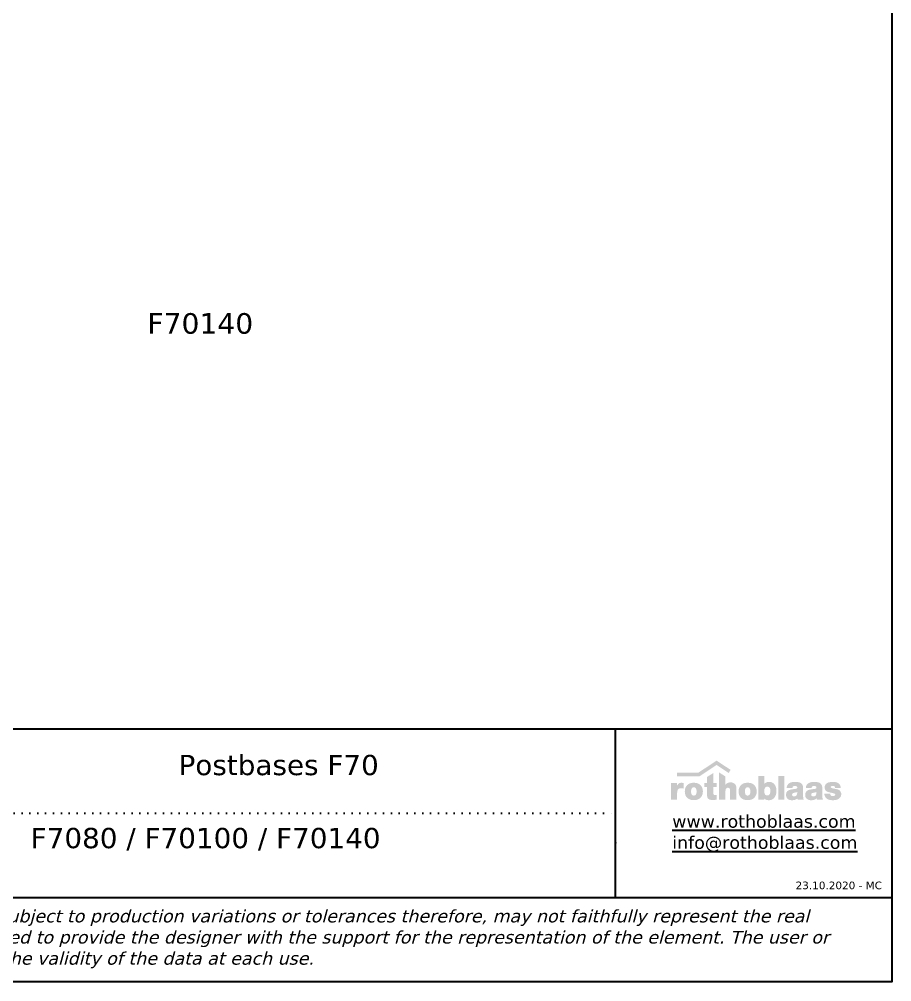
# Model space of a CAD drawing. Header units: millimetres. Extents: x 111849 to 113968, y -11137 to -9484.
# Drawn here: x 113623.6 to 113967.8, y -10282.5 to -9903 of the extents above; entities that cross this region are included whole.
import ezdxf

# ---------------------------------------------------------------- set-up
doc = ezdxf.new("R2010")
doc.units = ezdxf.units.MM
doc.linetypes.add('ACAD_ISO07W100', pattern=[3, 0, -3])
doc.layers.add('_RB_text', color=7, linetype='Continuous')
doc.styles.add('textstyle11', font='')
doc.styles.add('textstyle14', font='')
doc.styles.add('textstyle15', font='')
doc.styles.add('textstyle16', font='')
doc.styles.add('textstyle17', font='')
doc.styles.add('textstyle20', font='')
doc.styles.get('textstyle11').set_extended_font_data('Verdana')
doc.styles.get('textstyle14').set_extended_font_data('Verdana')
doc.styles.get('textstyle15').set_extended_font_data('Verdana')
doc.styles.get('textstyle16').set_extended_font_data('Verdana')
doc.styles.get('textstyle17').set_extended_font_data('Verdana')
doc.styles.get('textstyle20').set_extended_font_data('Verdana')

# ---------------------------------------------------------------- blocks, each defined once
blk = doc.blocks.new('rothoblaas')
h = blk.add_hatch(color=256)
h.paths.add_polyline_path([(275, 250), (274, 249), (273, 248), (272, 247), (272, 246), (271, 245), (270, 244), (269, 243), (269, 242), (268, 241), (267, 240), (266, 239), (266, 238), (265, 237), (264, 235), (264, 234), (263, 233), (262, 230), (262, 260), (198, 260), (198, 260), (198, 85), (198, 85), (264, 85), (264, 85), (264, 156), (264, 160), (265, 164), (265, 168), (266, 172), (266, 175), (267, 179), (268, 183), (270, 187), (272, 191), (274, 194), (277, 197), (280, 200), (283, 202), (286, 203), (290, 205), (294, 206), (298, 207), (302, 207), (305, 207), (308, 207), (312, 207), (315, 206), (319, 206), (322, 205), (325, 204), (328, 204), (331, 203), (331, 202), (331, 261), (331, 261), (330, 261), (330, 262), (329, 262), (329, 262), (329, 262), (328, 262), (328, 262), (327, 262), (327, 262), (327, 262), (326, 262), (326, 262), (326, 263), (325, 263), (325, 263), (324, 263), (324, 263), (324, 263), (323, 263), (323, 263), (322, 263), (322, 263), (322, 263), (321, 263), (321, 263), (320, 263), (320, 263), (320, 263), (319, 264), (319, 264), (318, 264), (318, 264), (318, 264), (317, 264), (317, 264), (316, 264), (316, 264), (316, 264), (315, 264), (315, 264), (314, 264), (314, 264), (314, 264), (313, 264), (313, 264), (312, 264), (312, 264), (312, 264), (311, 264), (309, 264), (308, 264), (307, 264), (305, 264), (304, 264), (302, 263), (301, 263), (300, 263), (299, 263), (297, 262), (296, 262), (295, 262), (294, 261), (293, 261), (291, 261), (290, 260), (289, 260), (288, 259), (287, 259), (286, 258), (285, 258), (284, 257), (283, 256), (282, 256), (281, 255), (280, 254), (279, 254), (278, 253), (278, 252), (277, 251), (276, 251)], flags=0)
h.paths.add_polyline_path([(485, 256), (482, 257), (479, 258), (476, 259), (473, 260), (470, 260), (467, 261), (464, 262), (461, 262), (458, 263), (454, 263), (451, 264), (447, 264), (443, 264), (440, 264), (436, 264), (432, 264), (429, 264), (425, 263), (422, 263), (418, 262), (415, 262), (412, 261), (409, 260), (406, 260), (403, 259), (400, 258), (397, 257), (394, 256), (392, 254), (389, 253), (387, 252), (384, 250), (382, 249), (380, 247), (377, 246), (375, 244), (373, 242), (371, 240), (369, 239), (367, 237), (366, 235), (364, 233), (362, 231), (361, 228), (359, 226), (358, 224), (357, 222), (355, 220), (354, 217), (353, 215), (352, 212), (351, 210), (350, 207), (349, 205), (349, 202), (348, 200), (347, 197), (347, 195), (346, 192), (346, 189), (345, 187), (345, 184), (345, 181), (345, 178), (345, 176), (344, 173), (345, 170), (345, 167), (345, 164), (345, 162), (345, 159), (346, 156), (346, 154), (347, 151), (347, 148), (348, 146), (349, 143), (349, 141), (350, 138), (351, 136), (352, 133), (353, 131), (354, 128), (355, 126), (357, 124), (358, 121), (359, 119), (361, 117), (362, 115), (364, 113), (366, 111), (367, 109), (369, 107), (371, 105), (373, 103), (375, 101), (377, 100), (380, 98), (382, 97), (384, 95), (387, 94), (389, 92), (392, 91), (394, 90), (397, 89), (400, 87), (403, 86), (406, 86), (409, 85), (412, 84), (415, 83), (418, 83), (422, 82), (425, 82), (429, 81), (432, 81), (436, 81), (440, 81), (443, 81), (447, 81), (451, 81), (454, 82), (458, 82), (461, 83), (464, 83), (467, 84), (470, 85), (473, 86), (476, 86), (479, 87), (482, 89), (485, 90), (487, 91), (490, 92), (493, 94), (495, 95), (497, 97), (500, 98), (502, 100), (504, 101), (506, 103), (508, 105), (510, 107), (512, 109), (513, 111), (515, 113), (517, 115), (518, 117), (520, 119), (521, 121), (523, 124), (524, 126), (525, 128), (526, 131), (527, 133), (528, 136), (529, 138), (530, 141), (531, 143), (531, 146), (532, 148), (533, 151), (533, 154), (533, 156), (534, 159), (534, 162), (534, 164), (535, 167), (535, 170), (535, 173), (535, 176), (535, 178), (534, 181), (534, 184), (534, 187), (533, 189), (533, 192), (533, 195), (532, 197), (531, 200), (531, 202), (530, 205), (529, 207), (528, 210), (527, 212), (526, 215), (525, 217), (524, 220), (523, 222), (521, 224), (520, 226), (518, 228), (517, 231), (515, 233), (513, 235), (512, 237), (510, 239), (508, 240), (506, 242), (504, 244), (502, 246), (500, 247), (497, 249), (495, 250), (493, 252), (490, 253), (487, 254)], flags=0)
h.paths.add_polyline_path([(459, 208), (461, 206), (462, 203), (464, 200), (465, 197), (466, 194), (467, 191), (467, 187), (468, 184), (468, 181), (468, 177), (468, 174), (468, 171), (468, 167), (468, 164), (468, 160), (467, 157), (466, 154), (466, 150), (465, 147), (463, 144), (462, 141), (460, 139), (458, 136), (456, 134), (453, 132), (450, 131), (446, 130), (442, 129), (438, 129), (434, 130), (431, 131), (427, 132), (424, 134), (422, 136), (420, 138), (418, 140), (416, 143), (415, 146), (414, 149), (413, 153), (412, 156), (412, 159), (411, 163), (411, 166), (411, 169), (411, 173), (411, 176), (411, 179), (411, 183), (412, 186), (412, 190), (413, 193), (414, 196), (415, 199), (416, 202), (418, 205), (420, 208), (423, 210), (425, 212), (428, 214), (432, 215), (435, 216), (440, 216), (444, 216), (447, 215), (451, 214), (454, 212), (456, 210)], flags=0)
h.paths.add_polyline_path([(578, 260), (549, 260), (549, 219), (578, 219), (578, 135), (578, 132), (579, 130), (579, 127), (579, 124), (579, 122), (580, 120), (580, 117), (581, 115), (581, 113), (582, 111), (583, 109), (584, 107), (584, 106), (585, 104), (586, 103), (587, 101), (588, 100), (589, 98), (591, 97), (592, 96), (593, 95), (594, 94), (596, 93), (597, 92), (598, 91), (600, 90), (601, 89), (603, 89), (604, 88), (606, 87), (607, 87), (609, 86), (610, 86), (612, 86), (614, 85), (615, 85), (617, 85), (619, 84), (621, 84), (622, 84), (624, 84), (626, 84), (627, 83), (629, 83), (631, 83), (633, 83), (634, 83), (636, 83), (638, 83), (639, 83), (640, 83), (641, 83), (641, 83), (642, 83), (643, 83), (644, 83), (645, 83), (646, 83), (647, 83), (648, 83), (648, 83), (649, 84), (650, 84), (651, 84), (652, 84), (654, 84), (656, 84), (658, 84), (664, 84), (667, 85), (671, 85), (674, 85), (678, 85), (681, 85), (681, 136), (677, 135), (674, 135), (671, 135), (668, 135), (664, 135), (660, 135), (657, 135), (653, 137), (650, 139), (648, 141), (647, 144), (646, 147), (645, 150), (645, 153), (645, 157), (645, 219), (681, 219), (681, 260), (645, 260), (645, 366), (578, 325)], flags=0)
h.paths.add_polyline_path([(772, 330), (772, 330), (706, 372), (706, 372), (706, 85), (706, 85), (772, 85), (772, 85), (772, 179), (773, 183), (773, 187), (774, 191), (775, 194), (776, 197), (778, 201), (780, 203), (783, 206), (786, 208), (788, 209), (791, 210), (795, 211), (798, 211), (802, 211), (806, 210), (809, 209), (812, 207), (815, 205), (816, 203), (818, 200), (819, 196), (820, 193), (820, 190), (821, 187), (821, 184), (821, 180), (821, 177), (821, 85), (821, 85), (887, 85), (887, 85), (887, 208), (887, 209), (887, 211), (887, 214), (887, 216), (887, 218), (886, 220), (886, 223), (886, 225), (885, 227), (885, 229), (884, 231), (883, 233), (882, 234), (882, 236), (881, 238), (880, 240), (879, 241), (878, 243), (877, 244), (876, 246), (875, 247), (874, 249), (872, 250), (871, 251), (870, 252), (868, 254), (867, 255), (866, 256), (864, 257), (863, 258), (861, 259), (860, 260), (858, 261), (856, 261), (855, 262), (853, 263), (851, 263), (850, 264), (848, 265), (846, 265), (844, 266), (842, 266), (841, 266), (839, 267), (837, 267), (835, 267), (833, 267), (831, 267), (829, 268), (828, 268), (826, 268), (824, 267), (823, 267), (821, 267), (819, 267), (818, 267), (816, 267), (815, 267), (813, 267), (812, 266), (811, 266), (809, 266), (808, 266), (807, 265), (805, 265), (804, 265), (803, 264), (802, 264), (800, 264), (799, 263), (798, 263), (797, 262), (796, 262), (795, 261), (794, 261), (793, 260), (792, 260), (791, 259), (790, 259), (789, 258), (788, 257), (787, 257), (786, 256), (785, 256), (784, 255), (783, 254), (782, 254), (782, 253), (781, 252), (780, 251), (779, 251), (778, 250), (778, 249), (777, 248), (776, 248), (775, 247), (775, 246), (774, 245), (772, 244)], flags=0)
h.paths.add_polyline_path([(1072, 242), (1070, 244), (1068, 246), (1066, 247), (1063, 249), (1061, 250), (1059, 252), (1056, 253), (1053, 254), (1051, 256), (1048, 257), (1045, 258), (1042, 259), (1039, 260), (1036, 260), (1033, 261), (1030, 262), (1027, 263), (1023, 263), (1020, 263), (1017, 264), (1013, 264), (1009, 264), (1006, 264), (1002, 264), (998, 264), (995, 264), (991, 263), (988, 263), (984, 263), (981, 262), (978, 261), (975, 260), (972, 260), (969, 259), (966, 258), (963, 257), (960, 256), (958, 254), (955, 253), (953, 252), (950, 250), (948, 249), (946, 247), (943, 246), (941, 244), (939, 242), (937, 240), (935, 239), (933, 237), (932, 235), (930, 233), (928, 231), (927, 228), (925, 226), (924, 224), (923, 222), (921, 220), (920, 217), (919, 215), (918, 212), (917, 210), (916, 207), (915, 205), (914, 202), (914, 200), (913, 197), (913, 195), (912, 192), (912, 189), (911, 187), (911, 184), (911, 181), (911, 178), (911, 176), (910, 173), (911, 170), (911, 167), (911, 164), (911, 162), (911, 159), (912, 156), (912, 154), (913, 151), (913, 148), (914, 146), (914, 143), (915, 141), (916, 138), (917, 136), (918, 133), (919, 131), (920, 128), (921, 126), (923, 124), (924, 121), (925, 119), (927, 117), (928, 115), (930, 113), (932, 111), (933, 109), (935, 107), (937, 105), (939, 103), (941, 101), (943, 100), (946, 98), (948, 97), (950, 95), (953, 94), (955, 92), (958, 91), (960, 90), (963, 89), (966, 87), (969, 86), (972, 86), (975, 85), (978, 84), (981, 83), (984, 83), (988, 82), (991, 82), (995, 81), (998, 81), (1002, 81), (1006, 81), (1009, 81), (1013, 81), (1017, 81), (1020, 82), (1023, 82), (1027, 83), (1030, 83), (1033, 84), (1036, 85), (1039, 86), (1042, 86), (1045, 87), (1048, 89), (1051, 90), (1053, 91), (1056, 92), (1059, 94), (1061, 95), (1063, 97), (1066, 98), (1068, 100), (1070, 101), (1072, 103), (1074, 105), (1076, 107), (1078, 109), (1079, 111), (1081, 113), (1083, 115), (1084, 117), (1086, 119), (1087, 121), (1088, 124), (1090, 126), (1091, 128), (1092, 131), (1093, 133), (1094, 136), (1095, 138), (1096, 141), (1097, 143), (1097, 146), (1098, 148), (1099, 151), (1099, 154), (1099, 156), (1100, 159), (1100, 162), (1100, 164), (1101, 167), (1101, 170), (1101, 173), (1101, 176), (1101, 178), (1100, 181), (1100, 184), (1100, 187), (1099, 189), (1099, 192), (1099, 195), (1098, 197), (1097, 200), (1097, 202), (1096, 205), (1095, 207), (1094, 210), (1093, 212), (1092, 215), (1091, 217), (1090, 220), (1088, 222), (1087, 224), (1086, 226), (1084, 228), (1083, 231), (1081, 233), (1079, 235), (1078, 237), (1076, 239), (1074, 240)], flags=0)
h.paths.add_polyline_path([(1029, 202), (1030, 199), (1031, 196), (1032, 193), (1033, 190), (1033, 186), (1034, 183), (1034, 179), (1034, 176), (1034, 173), (1034, 169), (1034, 166), (1034, 163), (1033, 159), (1033, 156), (1032, 153), (1031, 149), (1030, 146), (1029, 143), (1027, 140), (1025, 138), (1023, 136), (1021, 134), (1018, 132), (1015, 131), (1011, 130), (1007, 129), (1003, 129), (999, 130), (995, 131), (992, 132), (990, 134), (987, 136), (985, 139), (983, 141), (982, 144), (981, 147), (980, 150), (979, 154), (978, 157), (978, 160), (977, 164), (977, 167), (977, 171), (977, 174), (977, 177), (977, 181), (977, 184), (978, 187), (978, 191), (979, 194), (980, 197), (981, 200), (983, 203), (985, 206), (987, 209), (990, 211), (992, 213), (995, 214), (999, 215), (1003, 216), (1007, 216), (1011, 215), (1015, 215), (1018, 213), (1021, 212), (1023, 210), (1025, 207), (1027, 205)], flags=0)
h.paths.add_polyline_path([(1119, 85), (1119, 85), (1180, 85), (1180, 101), (1181, 100), (1182, 99), (1183, 98), (1183, 98), (1184, 97), (1185, 96), (1186, 95), (1186, 95), (1187, 94), (1188, 93), (1189, 93), (1190, 92), (1190, 91), (1191, 91), (1192, 90), (1193, 90), (1194, 89), (1195, 89), (1196, 88), (1197, 88), (1197, 87), (1198, 87), (1199, 86), (1200, 86), (1201, 85), (1202, 85), (1203, 84), (1204, 84), (1205, 84), (1206, 83), (1207, 83), (1208, 83), (1209, 82), (1210, 82), (1211, 82), (1212, 82), (1213, 81), (1214, 81), (1215, 81), (1216, 81), (1217, 81), (1219, 81), (1220, 80), (1221, 80), (1222, 80), (1223, 80), (1224, 80), (1225, 80), (1226, 80), (1229, 80), (1232, 80), (1235, 80), (1239, 81), (1242, 81), (1245, 82), (1248, 83), (1251, 83), (1254, 84), (1257, 85), (1259, 86), (1262, 88), (1264, 89), (1267, 90), (1269, 92), (1272, 93), (1274, 95), (1276, 97), (1278, 98), (1280, 100), (1282, 102), (1284, 104), (1286, 106), (1287, 108), (1289, 111), (1291, 113), (1292, 115), (1294, 118), (1295, 120), (1296, 123), (1298, 125), (1299, 128), (1300, 130), (1301, 133), (1302, 136), (1303, 139), (1304, 141), (1304, 144), (1305, 147), (1306, 150), (1306, 153), (1307, 156), (1307, 159), (1308, 162), (1308, 165), (1308, 168), (1309, 171), (1309, 174), (1309, 177), (1309, 180), (1309, 183), (1309, 186), (1309, 188), (1308, 191), (1308, 194), (1308, 197), (1307, 200), (1307, 202), (1307, 205), (1306, 208), (1305, 210), (1305, 213), (1304, 216), (1303, 218), (1302, 221), (1301, 223), (1300, 226), (1299, 228), (1298, 231), (1297, 233), (1296, 235), (1294, 238), (1293, 240), (1291, 242), (1290, 244), (1288, 246), (1287, 248), (1285, 250), (1283, 252), (1281, 254), (1280, 256), (1278, 257), (1276, 259), (1273, 261), (1271, 262), (1269, 263), (1267, 265), (1264, 266), (1262, 267), (1260, 268), (1257, 269), (1254, 270), (1252, 271), (1249, 271), (1246, 272), (1243, 272), (1240, 273), (1237, 273), (1234, 273), (1231, 273), (1230, 273), (1229, 273), (1228, 273), (1227, 273), (1225, 273), (1224, 273), (1223, 273), (1222, 273), (1221, 273), (1220, 272), (1219, 272), (1217, 272), (1216, 272), (1215, 272), (1214, 271), (1213, 271), (1212, 271), (1211, 271), (1210, 270), (1209, 270), (1208, 270), (1207, 269), (1206, 269), (1205, 269), (1204, 268), (1203, 268), (1202, 267), (1201, 267), (1200, 266), (1199, 266), (1198, 265), (1197, 265), (1196, 264), (1196, 264), (1195, 263), (1194, 263), (1193, 262), (1192, 261), (1191, 261), (1190, 260), (1190, 259), (1189, 259), (1188, 258), (1187, 257), (1186, 257), (1186, 256), (1185, 255), (1184, 254), (1183, 254), (1183, 253), (1183, 335), (1183, 335), (1119, 335), (1119, 335)], flags=0)
h.paths.add_polyline_path([(1188, 209), (1190, 212), (1192, 214), (1194, 216), (1197, 218), (1200, 220), (1204, 222), (1207, 223), (1211, 223), (1214, 223), (1217, 223), (1221, 222), (1224, 221), (1227, 220), (1230, 218), (1232, 216), (1235, 214), (1237, 211), (1239, 208), (1240, 205), (1241, 202), (1243, 199), (1243, 195), (1244, 191), (1245, 188), (1245, 184), (1245, 180), (1245, 176), (1245, 172), (1245, 167), (1244, 163), (1243, 159), (1242, 156), (1241, 152), (1240, 148), (1238, 145), (1236, 142), (1234, 139), (1232, 137), (1229, 135), (1226, 133), (1223, 132), (1219, 131), (1216, 130), (1212, 130), (1208, 130), (1204, 131), (1201, 132), (1198, 133), (1195, 135), (1193, 137), (1191, 139), (1189, 142), (1187, 145), (1185, 148), (1184, 151), (1183, 155), (1182, 159), (1182, 163), (1181, 166), (1181, 169), (1181, 172), (1181, 176), (1181, 180), (1181, 183), (1181, 187), (1182, 191), (1182, 194), (1183, 198), (1184, 202), (1186, 205)], flags=0)
h.paths.add_polyline_path([(1327, 85), (1391, 85), (1391, 335), (1327, 335)], flags=0)
h.paths.add_polyline_path([(1586, 234), (1585, 236), (1584, 238), (1583, 240), (1582, 243), (1581, 245), (1579, 246), (1578, 248), (1577, 250), (1575, 252), (1574, 253), (1572, 255), (1570, 256), (1569, 258), (1567, 259), (1565, 260), (1563, 261), (1561, 262), (1559, 264), (1557, 264), (1555, 265), (1553, 266), (1551, 267), (1548, 268), (1546, 268), (1544, 269), (1541, 270), (1539, 270), (1537, 271), (1534, 271), (1532, 271), (1529, 272), (1527, 272), (1524, 272), (1522, 273), (1519, 273), (1517, 273), (1514, 273), (1512, 273), (1509, 273), (1506, 273), (1504, 273), (1502, 273), (1501, 273), (1500, 273), (1499, 273), (1498, 273), (1496, 273), (1495, 273), (1494, 273), (1493, 273), (1491, 273), (1490, 273), (1489, 273), (1488, 273), (1486, 272), (1485, 272), (1484, 272), (1483, 272), (1481, 272), (1480, 272), (1479, 271), (1478, 271), (1476, 271), (1475, 271), (1474, 271), (1473, 270), (1472, 270), (1470, 270), (1469, 270), (1468, 269), (1467, 269), (1466, 269), (1465, 268), (1463, 268), (1462, 268), (1461, 267), (1460, 267), (1459, 266), (1458, 266), (1457, 266), (1456, 265), (1454, 265), (1453, 264), (1452, 264), (1451, 263), (1450, 263), (1449, 262), (1448, 262), (1447, 261), (1446, 261), (1445, 260), (1444, 259), (1443, 259), (1441, 258), (1440, 257), (1439, 256), (1438, 255), (1437, 255), (1436, 254), (1435, 253), (1434, 252), (1433, 251), (1432, 250), (1432, 249), (1431, 248), (1430, 247), (1429, 246), (1428, 245), (1428, 244), (1427, 243), (1426, 242), (1426, 241), (1425, 240), (1424, 239), (1424, 238), (1423, 237), (1423, 236), (1422, 235), (1422, 234), (1421, 233), (1421, 232), (1421, 230), (1420, 229), (1420, 228), (1419, 227), (1419, 226), (1419, 224), (1418, 223), (1418, 222), (1418, 221), (1418, 219), (1418, 218), (1417, 217), (1417, 215), (1417, 214), (1417, 213), (1417, 211), (1417, 210), (1417, 208), (1417, 208), (1476, 208), (1477, 211), (1478, 215), (1479, 218), (1481, 221), (1483, 224), (1486, 226), (1489, 228), (1492, 229), (1495, 230), (1499, 230), (1503, 230), (1506, 230), (1510, 230), (1513, 229), (1517, 228), (1520, 226), (1523, 224), (1526, 222), (1527, 219), (1528, 216), (1528, 212), (1527, 208), (1526, 205), (1523, 204), (1520, 202), (1517, 201), (1515, 201), (1511, 200), (1506, 199), (1502, 199), (1499, 198), (1496, 198), (1494, 197), (1488, 197), (1485, 196), (1482, 196), (1479, 195), (1476, 195), (1474, 195), (1471, 194), (1468, 194), (1465, 193), (1462, 192), (1459, 192), (1457, 191), (1454, 190), (1451, 190), (1449, 189), (1446, 188), (1443, 187), (1441, 186), (1438, 185), (1436, 183), (1434, 182), (1432, 181), (1429, 179), (1427, 178), (1425, 176), (1424, 174), (1422, 173), (1420, 171), (1419, 168), (1417, 166), (1416, 164), (1414, 162), (1413, 159), (1412, 156), (1412, 153), (1411, 150), (1410, 147), (1410, 144), (1410, 141), (1410, 137), (1410, 135), (1410, 132), (1410, 130), (1410, 128), (1410, 126), (1411, 124), (1411, 122), (1412, 120), (1412, 118), (1413, 116), (1413, 114), (1414, 112), (1415, 110), (1416, 109), (1417, 107), (1418, 106), (1419, 104), (1420, 103), (1421, 101), (1422, 100), (1423, 98), (1425, 97), (1426, 96), (1427, 95), (1429, 94), (1430, 92), (1431, 91), (1433, 90), (1435, 89), (1436, 89), (1438, 88), (1439, 87), (1441, 86), (1443, 85), (1445, 85), (1446, 84), (1448, 83), (1450, 83), (1452, 82), (1454, 82), (1456, 82), (1458, 81), (1460, 81), (1462, 81), (1464, 80), (1466, 80), (1468, 80), (1470, 80), (1472, 80), (1474, 80), (1475, 80), (1476, 80), (1477, 80), (1479, 80), (1480, 80), (1481, 80), (1482, 80), (1483, 81), (1485, 81), (1486, 81), (1487, 81), (1488, 81), (1490, 81), (1491, 82), (1492, 82), (1493, 82), (1494, 82), (1496, 83), (1497, 83), (1498, 83), (1499, 83), (1500, 84), (1502, 84), (1503, 84), (1504, 85), (1505, 85), (1506, 86), (1507, 86), (1509, 87), (1510, 87), (1511, 87), (1512, 88), (1513, 89), (1514, 89), (1515, 90), (1516, 90), (1518, 91), (1519, 91), (1520, 92), (1521, 93), (1522, 93), (1523, 94), (1524, 95), (1525, 95), (1526, 96), (1527, 97), (1528, 98), (1529, 99), (1529, 99), (1529, 99), (1529, 98), (1529, 98), (1529, 97), (1530, 96), (1530, 96), (1530, 95), (1530, 95), (1530, 94), (1530, 94), (1530, 93), (1530, 93), (1531, 92), (1531, 91), (1531, 91), (1531, 90), (1531, 90), (1531, 89), (1531, 89), (1532, 88), (1532, 88), (1532, 87), (1532, 86), (1532, 86), (1533, 85), (1533, 85), (1598, 85), (1597, 85), (1596, 89), (1595, 92), (1593, 95), (1592, 99), (1591, 103), (1590, 106), (1590, 110), (1590, 114), (1589, 117), (1589, 120), (1589, 123), (1589, 126), (1589, 129), (1589, 131), (1589, 211), (1589, 214), (1589, 217), (1589, 220), (1588, 223), (1588, 226), (1587, 229), (1586, 231)], flags=0)
h.paths.add_polyline_path([(1528, 167), (1528, 164), (1527, 160), (1527, 157), (1527, 153), (1526, 148), (1526, 144), (1525, 141), (1523, 137), (1522, 134), (1520, 131), (1517, 128), (1514, 126), (1511, 124), (1508, 123), (1505, 122), (1501, 122), (1497, 122), (1493, 122), (1490, 122), (1486, 122), (1483, 124), (1480, 125), (1477, 127), (1475, 130), (1474, 133), (1473, 136), (1473, 140), (1474, 143), (1475, 146), (1476, 149), (1479, 151), (1481, 153), (1484, 155), (1487, 156), (1490, 157), (1494, 158), (1497, 159), (1500, 160), (1503, 160), (1508, 161), (1510, 162), (1511, 162), (1511, 162), (1512, 162), (1513, 162), (1513, 162), (1514, 163), (1515, 163), (1515, 163), (1516, 163), (1517, 163), (1517, 163), (1518, 163), (1518, 164), (1519, 164), (1520, 164), (1520, 164), (1521, 164), (1521, 164), (1522, 165), (1523, 165), (1523, 165), (1524, 165), (1525, 165), (1525, 166), (1526, 166), (1526, 166), (1527, 166)], flags=0)
h.paths.add_polyline_path([(1697, 230), (1701, 230), (1704, 230), (1708, 230), (1711, 230), (1715, 229), (1718, 228), (1722, 226), (1725, 224), (1727, 222), (1729, 219), (1730, 216), (1730, 212), (1729, 208), (1727, 205), (1725, 204), (1722, 202), (1719, 201), (1717, 201), (1713, 200), (1708, 199), (1704, 199), (1701, 198), (1698, 198), (1695, 197), (1690, 197), (1687, 196), (1684, 196), (1681, 195), (1678, 195), (1675, 195), (1672, 194), (1669, 194), (1667, 193), (1664, 192), (1661, 192), (1658, 191), (1655, 190), (1653, 190), (1650, 189), (1648, 188), (1645, 187), (1642, 186), (1640, 185), (1638, 183), (1635, 182), (1633, 181), (1631, 179), (1629, 178), (1627, 176), (1625, 174), (1623, 173), (1622, 171), (1620, 168), (1619, 166), (1617, 164), (1616, 162), (1615, 159), (1614, 156), (1613, 153), (1613, 150), (1612, 147), (1612, 144), (1611, 141), (1611, 137), (1611, 135), (1611, 132), (1611, 130), (1612, 128), (1612, 126), (1612, 124), (1613, 122), (1613, 120), (1614, 118), (1614, 116), (1615, 114), (1616, 112), (1617, 110), (1617, 109), (1618, 107), (1619, 106), (1620, 104), (1621, 103), (1623, 101), (1624, 100), (1625, 98), (1626, 97), (1627, 96), (1629, 95), (1630, 94), (1632, 92), (1633, 91), (1635, 90), (1636, 89), (1638, 89), (1639, 88), (1641, 87), (1643, 86), (1644, 85), (1646, 85), (1648, 84), (1650, 83), (1652, 83), (1654, 82), (1656, 82), (1658, 82), (1659, 81), (1661, 81), (1663, 81), (1666, 80), (1668, 80), (1670, 80), (1672, 80), (1674, 80), (1675, 80), (1677, 80), (1678, 80), (1679, 80), (1680, 80), (1681, 80), (1683, 80), (1684, 80), (1685, 81), (1686, 81), (1688, 81), (1689, 81), (1690, 81), (1691, 81), (1692, 82), (1694, 82), (1695, 82), (1696, 82), (1697, 83), (1698, 83), (1700, 83), (1701, 83), (1702, 84), (1703, 84), (1704, 84), (1706, 85), (1707, 85), (1708, 86), (1709, 86), (1710, 87), (1711, 87), (1713, 87), (1714, 88), (1715, 89), (1716, 89), (1717, 90), (1718, 90), (1719, 91), (1720, 91), (1721, 92), (1722, 93), (1723, 93), (1724, 94), (1725, 95), (1726, 95), (1727, 96), (1728, 97), (1729, 98), (1731, 99), (1731, 99), (1731, 99), (1731, 98), (1731, 98), (1731, 97), (1731, 96), (1731, 96), (1731, 95), (1732, 95), (1732, 94), (1732, 94), (1732, 93), (1732, 93), (1732, 92), (1732, 91), (1732, 91), (1733, 90), (1733, 90), (1733, 89), (1733, 89), (1733, 88), (1734, 88), (1734, 87), (1734, 86), (1734, 86), (1734, 85), (1734, 85), (1799, 85), (1799, 85), (1798, 89), (1796, 92), (1795, 95), (1794, 99), (1793, 103), (1792, 106), (1792, 110), (1791, 114), (1791, 117), (1791, 120), (1791, 123), (1791, 126), (1791, 129), (1791, 131), (1791, 211), (1791, 214), (1790, 217), (1790, 220), (1790, 223), (1789, 226), (1789, 229), (1788, 231), (1787, 234), (1787, 236), (1786, 238), (1785, 240), (1784, 243), (1782, 245), (1781, 246), (1780, 248), (1778, 250), (1777, 252), (1775, 253), (1774, 255), (1772, 256), (1770, 258), (1769, 259), (1767, 260), (1765, 261), (1763, 262), (1761, 264), (1759, 264), (1757, 265), (1754, 266), (1752, 267), (1750, 268), (1748, 268), (1745, 269), (1743, 270), (1741, 270), (1738, 271), (1736, 271), (1733, 271), (1731, 272), (1728, 272), (1726, 272), (1723, 273), (1721, 273), (1718, 273), (1716, 273), (1713, 273), (1711, 273), (1708, 273), (1706, 273), (1704, 273), (1703, 273), (1702, 273), (1700, 273), (1699, 273), (1698, 273), (1697, 273), (1695, 273), (1694, 273), (1693, 273), (1692, 273), (1690, 273), (1689, 273), (1688, 272), (1687, 272), (1685, 272), (1684, 272), (1683, 272), (1682, 272), (1681, 271), (1679, 271), (1678, 271), (1677, 271), (1676, 271), (1674, 270), (1673, 270), (1672, 270), (1671, 270), (1670, 269), (1669, 269), (1667, 269), (1666, 268), (1665, 268), (1664, 268), (1663, 267), (1662, 267), (1660, 266), (1659, 266), (1658, 266), (1657, 265), (1656, 265), (1655, 264), (1654, 264), (1653, 263), (1652, 263), (1651, 262), (1650, 262), (1649, 261), (1648, 261), (1647, 260), (1645, 259), (1644, 259), (1643, 258), (1642, 257), (1641, 256), (1640, 255), (1639, 255), (1638, 254), (1637, 253), (1636, 252), (1635, 251), (1634, 250), (1633, 249), (1632, 248), (1632, 247), (1631, 246), (1630, 245), (1629, 244), (1629, 243), (1628, 242), (1627, 241), (1627, 240), (1626, 239), (1626, 238), (1625, 237), (1624, 236), (1624, 235), (1623, 234), (1623, 233), (1623, 232), (1622, 230), (1622, 229), (1621, 228), (1621, 227), (1621, 226), (1620, 224), (1620, 223), (1620, 222), (1620, 221), (1619, 219), (1619, 218), (1619, 217), (1619, 215), (1619, 214), (1619, 213), (1618, 211), (1618, 210), (1618, 208), (1618, 208), (1678, 208), (1679, 211), (1680, 215), (1681, 218), (1683, 221), (1685, 224), (1688, 226), (1691, 228), (1694, 229)], flags=0)
h.paths.add_polyline_path([(1710, 161), (1711, 162), (1712, 162), (1713, 162), (1714, 162), (1714, 162), (1715, 162), (1716, 163), (1716, 163), (1717, 163), (1718, 163), (1718, 163), (1719, 163), (1719, 163), (1720, 164), (1721, 164), (1721, 164), (1722, 164), (1723, 164), (1723, 164), (1724, 165), (1724, 165), (1725, 165), (1726, 165), (1726, 165), (1727, 166), (1727, 166), (1728, 166), (1729, 166), (1729, 167), (1729, 164), (1729, 160), (1729, 157), (1729, 153), (1728, 148), (1727, 144), (1726, 141), (1725, 137), (1724, 134), (1722, 131), (1719, 128), (1716, 126), (1713, 124), (1710, 123), (1706, 122), (1703, 122), (1699, 122), (1695, 122), (1692, 122), (1688, 122), (1685, 124), (1682, 125), (1679, 127), (1677, 130), (1676, 133), (1675, 136), (1675, 140), (1675, 143), (1676, 146), (1678, 149), (1680, 151), (1683, 153), (1685, 155), (1688, 156), (1692, 157), (1696, 158), (1698, 159), (1702, 160), (1705, 160)], flags=0)
h.paths.add_polyline_path([(1831, 252), (1830, 251), (1828, 249), (1827, 248), (1825, 246), (1824, 244), (1823, 242), (1822, 240), (1821, 238), (1820, 236), (1819, 234), (1818, 232), (1818, 229), (1817, 227), (1817, 224), (1816, 222), (1816, 219), (1816, 216), (1816, 213), (1816, 210), (1817, 208), (1817, 205), (1817, 202), (1818, 200), (1819, 198), (1820, 195), (1820, 193), (1822, 191), (1823, 189), (1824, 187), (1825, 185), (1826, 184), (1828, 182), (1829, 181), (1831, 179), (1833, 178), (1834, 176), (1836, 175), (1838, 174), (1840, 173), (1842, 172), (1844, 171), (1846, 170), (1848, 169), (1850, 168), (1852, 167), (1854, 166), (1857, 166), (1859, 165), (1861, 164), (1863, 164), (1866, 163), (1868, 163), (1870, 162), (1873, 161), (1875, 161), (1878, 160), (1880, 160), (1882, 159), (1888, 158), (1893, 157), (1897, 156), (1900, 155), (1901, 155), (1902, 155), (1903, 155), (1907, 154), (1910, 153), (1914, 152), (1917, 151), (1920, 149), (1923, 147), (1926, 144), (1927, 141), (1927, 138), (1926, 135), (1925, 132), (1923, 130), (1920, 128), (1917, 126), (1914, 125), (1911, 124), (1907, 124), (1904, 123), (1900, 123), (1897, 124), (1894, 124), (1890, 125), (1887, 126), (1884, 128), (1882, 129), (1879, 132), (1877, 134), (1876, 137), (1875, 140), (1874, 143), (1874, 146), (1874, 149), (1813, 149), (1813, 147), (1813, 144), (1814, 141), (1814, 138), (1814, 135), (1815, 132), (1816, 129), (1817, 126), (1818, 124), (1819, 121), (1820, 119), (1821, 117), (1822, 114), (1823, 112), (1825, 110), (1826, 108), (1828, 106), (1829, 105), (1831, 103), (1833, 101), (1834, 100), (1836, 98), (1838, 97), (1840, 95), (1842, 94), (1844, 93), (1846, 92), (1849, 90), (1851, 89), (1853, 88), (1855, 87), (1858, 87), (1860, 86), (1863, 85), (1865, 84), (1868, 84), (1870, 83), (1873, 83), (1875, 82), (1878, 82), (1880, 81), (1883, 81), (1886, 81), (1888, 81), (1891, 80), (1894, 80), (1896, 80), (1899, 80), (1902, 80), (1904, 80), (1907, 80), (1909, 80), (1912, 80), (1914, 81), (1917, 81), (1919, 81), (1922, 81), (1925, 82), (1927, 82), (1930, 83), (1932, 83), (1935, 84), (1937, 84), (1939, 85), (1942, 86), (1944, 86), (1947, 87), (1949, 88), (1951, 89), (1954, 90), (1956, 91), (1958, 92), (1960, 93), (1962, 95), (1964, 96), (1966, 97), (1968, 99), (1970, 100), (1972, 102), (1974, 104), (1975, 105), (1977, 107), (1978, 109), (1980, 111), (1981, 113), (1982, 115), (1984, 117), (1985, 119), (1986, 122), (1987, 124), (1988, 126), (1988, 129), (1989, 131), (1989, 134), (1990, 137), (1990, 140), (1990, 143), (1990, 146), (1990, 147), (1990, 148), (1990, 149), (1990, 150), (1990, 151), (1990, 152), (1990, 153), (1990, 154), (1989, 156), (1989, 157), (1989, 158), (1988, 159), (1988, 160), (1988, 162), (1987, 163), (1987, 164), (1986, 165), (1986, 166), (1985, 168), (1984, 169), (1984, 170), (1983, 171), (1982, 173), (1981, 174), (1980, 175), (1979, 176), (1978, 177), (1977, 178), (1976, 180), (1975, 181), (1974, 182), (1973, 183), (1972, 184), (1970, 185), (1969, 186), (1967, 187), (1966, 188), (1964, 189), (1963, 190), (1961, 191), (1959, 191), (1957, 192), (1956, 193), (1954, 194), (1952, 194), (1950, 195), (1948, 196), (1945, 196), (1943, 197), (1942, 197), (1941, 197), (1941, 197), (1940, 197), (1939, 197), (1938, 198), (1937, 198), (1935, 198), (1934, 198), (1931, 199), (1924, 200), (1920, 201), (1916, 202), (1913, 202), (1909, 203), (1906, 204), (1902, 205), (1899, 206), (1895, 207), (1891, 208), (1888, 210), (1885, 211), (1882, 214), (1880, 216), (1880, 219), (1880, 223), (1882, 225), (1884, 227), (1887, 228), (1890, 229), (1893, 230), (1896, 230), (1899, 230), (1903, 230), (1907, 230), (1910, 229), (1914, 228), (1918, 227), (1921, 225), (1923, 222), (1924, 219), (1925, 216), (1925, 214), (1925, 210), (1984, 210), (1984, 212), (1984, 215), (1984, 218), (1983, 221), (1983, 224), (1982, 227), (1981, 229), (1981, 232), (1980, 234), (1979, 236), (1978, 239), (1977, 241), (1975, 243), (1974, 245), (1973, 247), (1971, 248), (1970, 250), (1968, 252), (1967, 253), (1965, 255), (1964, 256), (1962, 258), (1960, 259), (1958, 260), (1956, 261), (1954, 262), (1952, 263), (1950, 264), (1948, 265), (1946, 266), (1944, 267), (1942, 268), (1939, 268), (1937, 269), (1935, 270), (1932, 270), (1930, 271), (1928, 271), (1925, 271), (1923, 272), (1920, 272), (1918, 272), (1915, 273), (1913, 273), (1910, 273), (1908, 273), (1905, 273), (1903, 273), (1900, 273), (1898, 273), (1896, 273), (1894, 273), (1892, 273), (1889, 273), (1887, 273), (1885, 273), (1882, 272), (1880, 272), (1878, 272), (1875, 271), (1873, 271), (1871, 270), (1869, 270), (1866, 269), (1864, 269), (1862, 268), (1859, 268), (1857, 267), (1855, 266), (1853, 265), (1851, 264), (1848, 263), (1846, 262), (1844, 261), (1842, 260), (1840, 259), (1838, 258), (1837, 257), (1835, 255), (1833, 254)], flags=0)
h.paths.add_polyline_path([(262, 371), (262, 333), (501, 333), (679, 451), (806, 367), (827, 399), (679, 497), (489, 371)], flags=0)

msp = doc.modelspace()

# ---------------------------------------------------------------- linework, layer by layer
msp.add_lwpolyline([(111849.33, -9484.25), (113967.82, -9484.25), (113967.82, -10282.53), (111849.33, -10282.53)], close=True)
at = {"layer": '_RB_text'}
for p, q in [((113525.51, -10182.82), (113967.82, -10182.82)), ((113858.89, -10249.3), (113858.89, -10182.82)), ((113967.82, -10182.82), (113967.82, -10282.53)), ((113525.51, -10249.3), (113967.82, -10249.3))]:
    msp.add_line(p, q, dxfattribs=at)
at = {"layer": '_RB_text', "linetype": 'ACAD_ISO07W100'}
msp.add_line((113525.51, -10216.06), (113858.89, -10216.06), dxfattribs=at)
at = {"layer": '_RB_text'}
msp.add_lwpolyline([(113967.82, -10282.53), (113525.51, -10282.53), (113525.51, -10182.82), (113967.82, -10182.82)], dxfattribs=at)
at = {"layer": '_RB_text', "color": 1, "true_color": 0xff0000}
msp.add_point((113858.89, -10227.73), dxfattribs=at)

# ---------------------------------------------------------------- block references
at = {"layer": '_RB_text', "xscale": 0.0375026330941245, "yscale": 0.0375026330941245, "zscale": 0.0375026330941245}
msp.add_blockref('rothoblaas', (113873.25, -10213.96), dxfattribs=at)

# ---------------------------------------------------------------- texts
at = {"layer": '_RB_text', "attachment_point": 1}
for s, insert, char_height, width, style in [('\\pxqc;{\\C0;F70140}', (113541.87, -10018.87), 8.1, 306.3237, 'textstyle20'), ('\\pxqc;{\\C0;Postbases F70}', (113570.25, -10193.06), 8, 311.4004, 'textstyle14'), ('\\pxl4.5,r-2.5917,ql;{\\H0.83333x;\\L\\C0;www.rothoblaas.com\\l \\P\\Linfo@rothoblaas.com\\l \\H1.2x; }', (113854.22, -10216.78), 6, 178.1632, 'textstyle11'), ('F7080 / F70100 / F70140', (113628.12, -10221.86), 8, 311.4004, 'textstyle15'), ('\\pxl4.5,r-2.5917;{\\C0;23.10.2020 - MC }', (113916.38, -10243.04), 3, 178.1632, 'textstyle17'), ('\\pxa0.25,sa0.54583;{\\fVerdana|b0|i1|c0|p34;These drawings may be subject to production variations or tolerances therefore, may not faithfully represent the real product. They are only used to provide the designer with the support for the representation of the element. The user or the designer shall check the validity of the data at each use.}', (113531.38, -10254.13), 5, 421.3738, 'textstyle16')]:
    msp.add_mtext(s, dxfattribs=dict(at, insert=insert, char_height=char_height, width=width, style=style))

doc.saveas('drawing.dxf')
